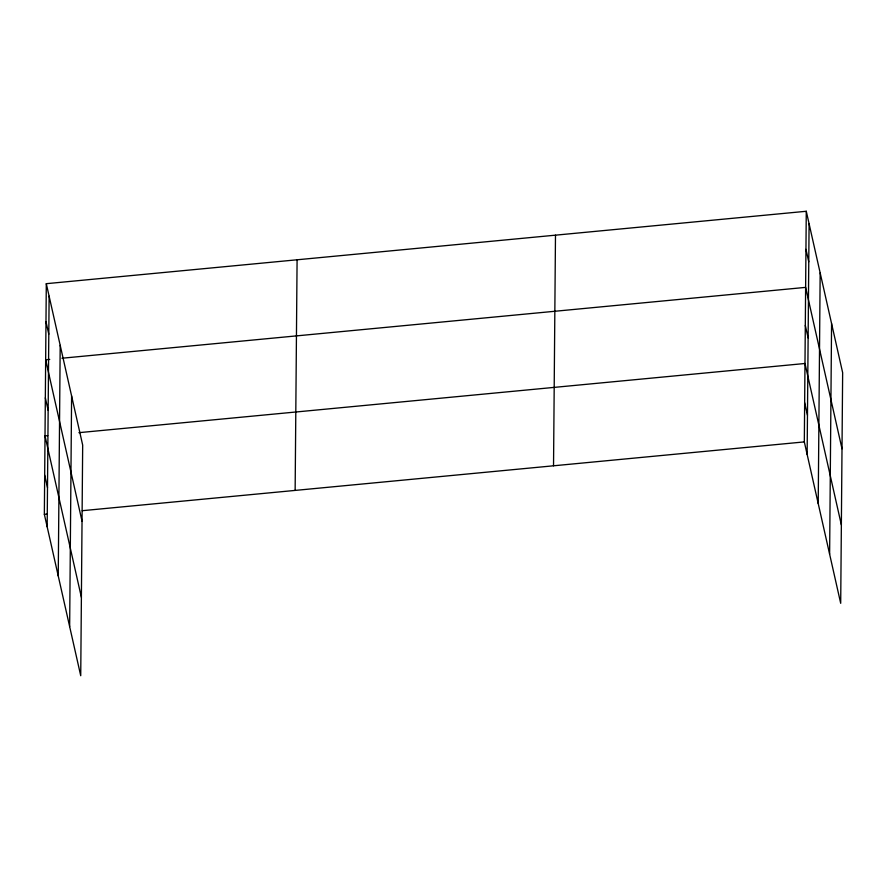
<?xml version="1.0" encoding="UTF-8"?>
<svg xmlns="http://www.w3.org/2000/svg" width="887" height="887" viewBox="0 0 887 887"><rect width="100%" height="100%" fill="white"/><g stroke="black" fill="none" stroke-linecap="round" stroke-linejoin="round"><path stroke-width="1.33" d="M46.301 283.685L82.679 445.097L80.728 675.728L44.35 514.316L46.301 283.685L806.272 211.272L842.65 372.684L840.699 603.315L804.321 441.903L806.272 211.272M47.166 526.789L49.118 296.158M58.243 575.94L60.194 345.309M69.652 626.577L71.603 395.946M295.138 490.422L297.09 259.78M553.532 465.797L555.484 235.166M807.137 454.388L809.088 223.757M818.213 503.539L820.165 272.908M829.622 554.175L831.574 323.544M49.727 359.401L45.658 359.789L82.036 521.201M61.924 358.237L805.629 287.377L842.007 448.8M47.721 435.639L45.015 435.894L81.393 597.317M78.91 432.668L804.986 363.493L841.364 524.904M44.35 514.316L47.066 514.05M82.303 510.69L804.321 441.903M805.95 249.325L808.767 261.809M805.307 325.44L808.124 337.914M804.653 402.698L807.469 415.183M45.98 321.737L48.796 334.211M45.337 397.842L48.153 410.326M44.683 475.099L47.499 487.584"/></g></svg>
